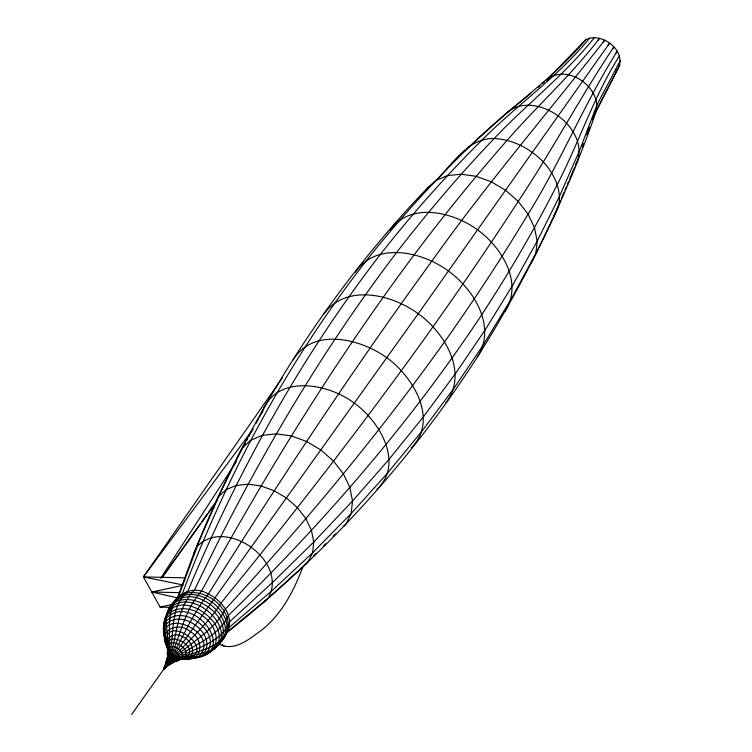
<?xml version="1.0" encoding="UTF-8"?>
<svg xmlns="http://www.w3.org/2000/svg" width="752" height="752" viewBox="0 0 752 752"><rect width="100%" height="100%" fill="white"/><g stroke="black" fill="none" stroke-linecap="round" stroke-linejoin="round"><path stroke-width="1.13" d="M168.222 658.611L167.724 657.568C169.858 645.526 160.449 634.735 164.284 622.618C167.292 602.596 187.182 581.54 208.407 593.977C221.22 600.181 234.051 615.305 227.997 630.167C224.876 638.542 219.039 645.366 212.036 650.762C202.664 657.991 190.801 658.808 179.521 659.297L194.655 658.244L201.583 655.923C218.418 640.149 191.976 614.788 173.703 619.761C159.932 623.22 163.635 638.956 167.583 648.685M163.513 630.608C164.246 615.973 171.503 602.963 182.445 593.413C227.226 473.948 288.401 360.33 367.098 259.731C399.547 218.851 434.628 180.142 472.265 143.98C509.038 107.997 552.532 79.552 585.611 39.79C601.76 31.274 627.074 50.939 618.106 68.423L594.531 114.36M165.337 619.197C177.105 579.576 246.477 633.428 207.524 652.661M166.333 617.101C168.627 599.25 187.972 591.514 203.416 600.491C217.892 606.864 233.468 627.582 220.74 642.039M167.781 613.5L167.997 611.489M193.527 555.7L193.753 553.566C247.878 418.836 326.218 293.581 426.835 188.649C448.963 172.612 463.063 137.964 494.214 138.49C512.93 139.468 530.31 148.652 543.311 161.877C554.186 173.909 562.308 190.294 558.435 206.819C534.634 258.519 507.948 308.875 477.417 356.937C409.84 462.207 324.178 555.502 226.211 633.175M213.775 507.995L214.01 505.833L241.909 448.324L250.689 440.249L262.41 435.305L276.294 433.838L291.372 435.944L306.619 441.48L321.01 450.063L333.55 461.117L343.401 473.882L349.868 487.493L352.528 501.02L351.193 513.541L345.958 524.2L343.57 526.409M236.429 461.258L236.673 458.983L245.575 442.655M131.656 714.4L163.607 669.468C180.179 649.39 212.938 656.026 226.615 632.808C232.133 607.287 190.124 579.867 172.979 603.452M530.611 264.328C555.831 214.527 578.438 163.4 596.402 110.516C600.923 86.17 565.1 62.388 546.243 80.577L585.611 39.79L584.266 41.68M184.494 580.976L184.842 577.837L143.406 576.925L160.12 607.127L170.572 607.353M169.134 609.092C192.277 583.129 246.609 635.694 207.928 651.768C192.7 656.12 175.019 656.712 163.607 669.468L167.282 659.899C169.83 648.233 164.744 637.066 164.049 625.589L166.154 621.302L166.512 618.078C192.352 591.683 240.922 653.789 193.067 658.197M303.009 566.369C293.637 591.88 280.026 617.74 257.052 633.419C246.383 641.494 232.876 651.072 219.17 644.248M177.096 598.94L193.753 553.566L218.512 496.658L226.07 489.702L236.166 485.454L248.113 484.185L261.094 485.999L274.226 490.765L286.615 498.153L297.416 507.675L305.885 518.664L311.46 530.376L313.753 542.023L312.606 552.805L308.094 561.988L262.326 603.574M575.496 165.224L576.699 161.971M582.33 146.809L583.543 143.557M586.757 134.899L589.577 127.314M592.388 119.737L593.995 115.404M177.397 599.137L197.325 546.29C226.108 516.596 288.571 561.443 268.323 598.056L226.672 632.385L224.087 637.94M553.951 215.965L558.087 206.245M559.009 204.083L560.381 200.85M561.302 198.688L564.066 192.211M564.978 190.049L566.359 186.816M567.281 184.654L568.653 181.42M569.574 179.258L574.631 167.386M166.662 644.201C151.566 602.972 223.767 631.398 198.641 656.562C186.007 656.778 172.509 659.795 163.607 669.468C164.011 664.082 168.373 667.663 163.607 669.468C171.935 654.39 166.916 637.292 166.154 621.302C183.817 602.042 225.863 635.543 204.403 655.011M620.344 60.517L597.013 104.763L579.538 150.588L559.582 196.084L537.154 241.204L512.291 285.892L485.021 330.1L455.374 373.763L423.385 416.834L389.085 459.275L352.528 501.02L313.753 542.023L272.797 582.245L229.727 621.622C218.296 649.822 181.476 647.5 163.607 669.468C167.846 665.191 164.65 649.587 174.088 654.898C181.448 661.008 168.702 664.025 165.346 667.522C164.34 665.088 166.549 659.053 168.636 657.154C171.597 656.158 175.808 661.177 172.114 662.785M165.487 667.55L163.607 669.468C176.203 648.694 163.052 623.248 174.737 602.484C197.203 589.765 236.701 620.955 218.851 644.398M165.966 664.937L163.607 669.468C181.486 646.814 215.843 642.697 228.486 615.343C322.627 523.759 409.379 424.081 481.938 314.43C509.32 272.468 534.644 229.191 557.298 184.484C579.162 142.1 593.77 96.341 619.441 55.902M293.167 359.888C313.076 326.894 360.998 338.842 386.857 357.792C412.923 376.395 439.093 419.757 411.532 447.6M174.577 602.22L176.071 599.184L178.365 597.154M323.999 313.763C346.23 283.344 392.018 294.333 418.234 313.716C444.564 332.469 468.863 372.889 445.908 402.668M355.414 272.168C376.376 240.988 422.699 251.835 448.53 271.096C474.014 289.548 496.828 326.697 477.417 356.937M389.921 230.009C410.63 201.668 453.287 211.904 477.699 229.962C501.866 247.455 523.486 282.667 505.081 311.337M581.719 44.359L582.612 42.544L581.268 44.434M594.475 114.426L619.892 64.785L618.548 66.674M575.6 165.271C594.042 129.024 532.858 85.672 504.554 114.868L464.736 150.908M165.346 667.522L163.607 669.468C178.591 645.338 165.13 611.273 187.887 591.119C237.961 471.41 301.148 356.758 380.681 254.007C412.19 213.878 446.03 175.62 482.323 139.75C517.15 104.735 558.266 76.591 589.615 38.098M226.615 632.808C235.479 608.782 202.015 584.041 180.236 595.349M615.888 53.148L617.232 51.258C584.088 103.663 561.048 161.595 528.045 214.141C501.932 257.776 473.957 300.255 444.611 341.784C377.636 435.643 303.592 524.266 225.487 609.026C211.528 635.327 181.307 646.288 163.607 669.468C179.23 645.141 172.81 611.461 194.326 590.433C250.848 471.654 316.968 357.068 396.746 252.305C427.277 212.731 459.669 174.614 494.214 138.49C526.795 103.964 564.79 74.984 594.343 37.6M246.694 440.616L247.803 438.576M248.921 436.536L250.031 434.496M251.14 432.456L252.258 430.417M256.15 423.273L258.378 419.184M259.496 417.144L261.16 414.089M165.205 667.475L163.607 669.468C179.775 645.16 181.251 613.341 201.329 591.41C264.967 474.794 334.734 361.298 414.202 254.74C443.783 215.476 474.653 177.19 507.149 140.295C537.323 105.703 571.576 74.89 599.485 38.314L598.141 40.204M262.937 411.071L261.724 413.064C275.533 373.575 328.145 383.022 354.436 403.26C379.44 420.96 404.482 463.185 377.043 489.195M612.532 48.795L613.876 46.906C580.187 97.281 551.846 150.964 518.231 201.404C490.727 243.798 462.226 285.525 433.011 326.744C365.604 421.336 294.38 513.146 220.919 603.095C205.531 628.249 181.016 645.874 163.607 669.468L164.961 667.297M160.693 578.26L235.931 462.264M608.255 45.026L609.599 43.137L418.234 313.716L163.607 669.468C180.254 645.31 189.899 616.903 208.407 593.977C279.377 480.735 353.167 369.194 431.864 261.151C486.008 184.804 547.042 113.806 604.693 40.204L603.348 42.093M182.896 584.934L143.406 576.925L282.414 377.748M163.607 669.468L165.073 667.4M595.039 112.424L596.402 110.516M228.721 629.518L226.672 632.385L229.106 627.441L271.895 590.79L312.606 552.805L351.193 513.541L387.618 473.036L421.834 431.347L453.804 388.511L483.48 344.595L510.834 299.634L535.828 253.697L537.154 241.204L534.503 227.715L528.045 214.141L518.231 201.404L505.72 190.388L491.376 181.824L476.157 176.306L461.126 174.201L447.28 175.667L435.587 180.593L426.835 188.649M161.962 577.686L200.051 524.144M201.404 522.236L207.524 513.625M208.887 511.717L213.653 505.024M548.227 79.74L550.276 76.873M616.095 71.252L618.106 68.423M162.028 577.715L216.764 501.368M143.406 576.925L253.283 428.847M300.537 568.935L307.051 562.421M313.565 555.907L316.009 553.463M323.341 546.131L325.785 543.687M333.108 536.355L335.552 533.911M167.085 665.755L168.805 664.157M166.126 666.968L171.353 662.86M504.554 114.868L530.837 93.248M538.084 87.288L539.898 85.803M542.615 83.566L544.429 82.071M167.978 655.283C167.94 640.807 190.002 660.35 173.364 661.675C198.923 658.235 162.949 632.253 167.724 657.568M184.231 658.611C204.3 647.416 161.088 625.476 167.912 650.828M181.589 658.893C198.039 660.51 193.969 640.488 182.557 636.765C174.502 630.975 161.699 639.256 168.044 648.638M214.442 647.519L216.322 646.729L214.264 648.863L212.412 649.643M162.291 606.281L160.12 607.127L172.471 604.354M179.22 659.701C201.602 653.62 162.714 629.161 168.044 653.027M177.933 597.981L151.763 592.021L182.915 585.394M192.033 658.31L186.853 658.32M197.466 657.229C222.489 653.356 220.571 628.249 202.429 615.738C188.564 603.292 159.659 607.024 164.162 630.261M185.753 658.696C220.533 651.552 163.081 609.552 166.371 644.558M169.36 664.242C174.079 663.245 166.23 657.502 166.643 662.258M167.405 665.802C170.159 665.219 165.581 661.863 165.825 664.646M151.763 592.021L179.766 592.642M183.761 658.414C202.805 663.443 204.638 639.501 190.688 631.981C178.186 620.165 155.617 631.229 168.072 648.149M181.401 658.376L183.667 658.696M222.282 644.539L224.021 646.043M163.729 631.699L164.368 634.961"/></g></svg>
